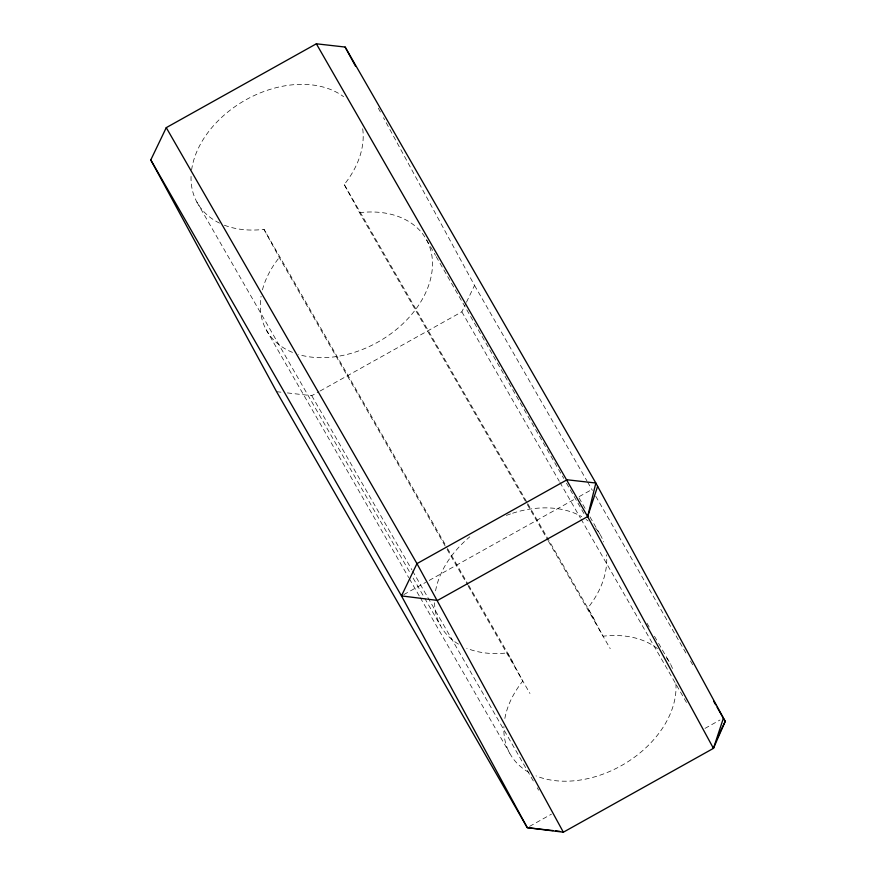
<?xml version="1.0" encoding="UTF-8"?>
<svg xmlns="http://www.w3.org/2000/svg" width="876" height="876" viewBox="0 0 876 876"><rect width="100%" height="100%" fill="white"/><g stroke="black" fill="none" stroke-linecap="round" stroke-linejoin="round"><path stroke-width="0.66" stroke-dasharray="4.38 3.29" d="M320.09 391.014L461.849 311.834L465.879 303.425M466.459 302.22L474.529 285.412L383.502 117.723M287.405 392.919L311.757 395.678L318.908 391.681M403.781 594.618L425.659 582.398M429.185 580.416L575.707 498.575M579.2 496.615L591.869 489.542M529.575 826.386L551.464 814.154M705.005 728.383L719.973 720.017M276.575 391.692L281.995 392.306M474.529 285.412L586.931 480.88M587.61 482.074L592.384 490.363M595.789 496.287L686.39 653.857M690.474 660.964L693.201 665.694M579.069 497.929L585.212 508.606M589.986 516.917L600.903 535.893M426.645 240.013L435.514 255.431M436.193 256.624L563.761 478.46M566.487 483.202L584.905 515.241M646.981 623.197L649.707 627.939M654.492 636.239L657.898 642.174M658.577 643.356L670.173 663.526M461.849 311.834L559.26 481.242M559.95 482.424L580.383 517.968M581.062 519.15L686.653 702.782M362.697 128.772A91.925 65.339 -29.9 0 1 344.246 184.529L527.056 502.463M527.746 503.656L594.935 620.504M344.246 184.529L359.521 212.682L526.651 503.339M527.33 504.521L547.796 540.109M548.486 541.291L610.222 648.656M224.376 225.209A91.925 65.339 -29.9 0 0 263.994 229.359L446.815 547.292M447.494 548.486L467.959 584.073M468.649 585.256L514.694 665.333M263.994 229.359L279.28 257.511L446.41 548.157M447.089 549.351L467.554 584.938M468.233 586.121L529.969 693.485M311.757 395.678L411.895 569.827M412.585 571.01L534.524 783.078M537.251 787.809L538.609 790.185M196.87 202.038L410.395 573.353M413.122 578.094L424.028 597.082M424.718 598.264L440.409 625.552M266.151 329.672L408.72 577.612M409.41 578.795L419.637 596.589M420.316 597.771L509.69 753.185M378.301 108.142L380.907 112.938M359.521 212.682A91.925 65.339 -29.9 0 1 426.623 290.602A91.925 65.339 -29.9 0 1 298.53 354.495M292.485 352.382A91.925 65.339 -29.9 0 1 261.081 296.274M262.428 289.901A91.925 65.339 -29.9 0 1 279.28 257.511M219.547 223.117A91.925 65.339 -29.9 0 1 191.099 175.32M191.603 169.988A91.925 65.339 -29.9 0 1 252.825 96.196A91.925 65.339 -29.9 0 1 343.611 96.688M666.647 657.986A91.925 65.339 -29.9 0 1 672.899 669.516M675.9 683.707A91.925 65.339 -29.9 0 1 629.187 760.883A91.925 65.339 -29.9 0 1 536.024 775.895M528.852 772.413A91.925 65.339 -29.9 0 1 503.919 726.467M504.85 718.462A91.925 65.339 -29.9 0 1 522.808 681.035L507.532 652.872A91.925 65.339 -29.9 0 1 466.744 648.262M657.438 648.601A91.925 65.339 -29.9 0 0 603.06 636.206L587.774 608.053A91.925 65.339 -29.9 0 0 606.52 554.793M595.724 528.272A91.925 65.339 -29.9 0 1 603.619 541.883M458.444 644.123A91.925 65.339 -29.9 0 1 434.573 602.787M435.569 590.829A91.925 65.339 -29.9 0 1 469.766 536.846M506.372 515.406A91.925 65.339 -29.9 0 1 511.31 513.643M512.613 513.216A91.925 65.339 -29.9 0 1 581.73 516.665M586.11 519.446A91.925 65.339 -29.9 0 1 588.157 520.968"/><path stroke-width="1.31" d="M723.434 718.09L713.447 748.356L587.643 516.588L595.844 483.026L345.144 47.052L316.356 43.8L166.265 127.644L150.781 159.936L276.575 391.692L527.275 827.667L563.356 832.2L713.447 748.356L725.218 721.386L595.844 483.026L567.057 479.774L416.965 563.618L401.471 595.899L527.275 827.667L552.986 830.579M150.781 159.936L401.471 595.899L437.551 600.432L587.643 516.588L597.629 486.322M717.729 736.99L725.218 721.386L717.05 707.162M555.691 830.886L559.742 831.346M712.538 747.797L713.447 748.356M562.458 831.653L563.356 832.2L416.965 563.618L166.265 127.644M713.644 701.238L715.681 704.797M316.356 43.8L587.643 516.588M345.144 47.052L355.546 66.226"/></g></svg>
